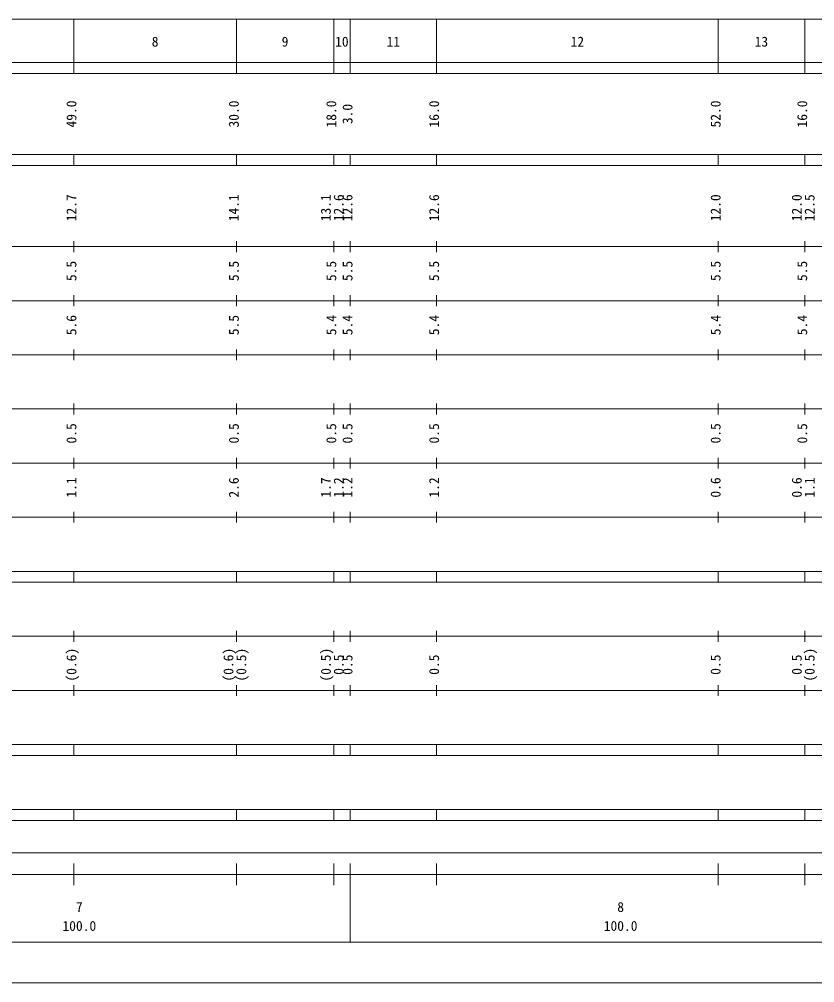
# Model space of a CAD drawing. Units: millimetres on the paper, enlarged 1000 times. Extents: x 40000 to 680000, y 20000 to 380000.
# Drawn here: x 306899 to 453852, y 20000 to 198000 of the extents above; entities that cross this region are included whole.
import ezdxf
from ezdxf.enums import TextEntityAlignment as Align

# ---------------------------------------------------------------- set-up
doc = ezdxf.new("R2010")
doc.units = ezdxf.units.MM
doc.header["$LTSCALE"] = 1000
doc.layers.add('S-SUV', color=9, linetype='Continuous')
doc.layers.add('S-TTL', color=2, linetype='Continuous', lineweight=13)
doc.layers.add('S-TTL-LINE', color=2, linetype='Continuous', lineweight=13)
doc.styles.add('ＭＳ ゴシック', font='')
doc.styles.get('ＭＳ ゴシック').set_extended_font_data('MS Gothic')

msp = doc.modelspace()

# ---------------------------------------------------------------- linework, layer by layer
at = {"layer": 'S-TTL'}
msp.add_line((40000, 20000), (680000, 20000), dxfattribs=at)
at = {"layer": 'S-TTL-LINE'}
for p, q in [((68000, 198000), (579000, 198000)), ((317000, 188000), (317000, 198000)), ((347000, 188000), (347000, 198000)), ((365000, 188000), (365000, 198000)), ((368000, 188000), (368000, 198000)), ((384000, 188000), (384000, 198000)), ((436000, 188000), (436000, 198000)), ((452000, 188000), (452000, 198000)), ((40000, 190000), (579000, 190000)), ((40000, 188000), (579000, 188000)), ((40000, 173000), (579000, 173000)), ((317000, 171000), (317000, 173000)), ((347000, 171000), (347000, 173000)), ((365000, 171000), (365000, 173000)), ((368000, 171000), (368000, 173000)), ((384000, 171000), (384000, 173000)), ((436000, 171000), (436000, 173000)), ((452000, 171000), (452000, 173000)), ((40000, 171000), (579000, 171000)), ((317000, 155000), (317000, 157000)), ((347000, 155000), (347000, 157000)), ((365000, 155000), (365000, 157000)), ((368000, 155000), (368000, 157000)), ((384000, 155000), (384000, 157000)), ((436000, 155000), (436000, 157000)), ((452000, 155000), (452000, 157000)), ((40000, 156000), (579000, 156000)), ((46000, 146000), (579000, 146000)), ((317000, 145000), (317000, 147000)), ((347000, 145000), (347000, 147000)), ((365000, 145000), (365000, 147000)), ((368000, 145000), (368000, 147000)), ((384000, 145000), (384000, 147000)), ((436000, 145000), (436000, 147000)), ((452000, 145000), (452000, 147000)), ((52000, 136000), (579000, 136000)), ((317000, 135000), (317000, 137000)), ((347000, 135000), (347000, 137000)), ((365000, 135000), (365000, 137000)), ((368000, 135000), (368000, 137000)), ((384000, 135000), (384000, 137000)), ((436000, 135000), (436000, 137000)), ((452000, 135000), (452000, 137000)), ((317000, 125000), (317000, 127000)), ((347000, 125000), (347000, 127000)), ((365000, 125000), (365000, 127000)), ((368000, 125000), (368000, 127000)), ((384000, 125000), (384000, 127000)), ((436000, 125000), (436000, 127000)), ((452000, 125000), (452000, 127000)), ((46000, 126000), (579000, 126000)), ((52000, 116000), (579000, 116000)), ((317000, 115000), (317000, 117000)), ((347000, 115000), (347000, 117000)), ((365000, 115000), (365000, 117000)), ((368000, 115000), (368000, 117000)), ((384000, 115000), (384000, 117000)), ((436000, 115000), (436000, 117000)), ((452000, 115000), (452000, 117000)), ((317000, 105000), (317000, 107000)), ((347000, 105000), (347000, 107000)), ((365000, 105000), (365000, 107000)), ((368000, 105000), (368000, 107000)), ((384000, 105000), (384000, 107000)), ((436000, 105000), (436000, 107000)), ((452000, 105000), (452000, 107000)), ((46000, 106000), (579000, 106000)), ((40000, 96000), (579000, 96000)), ((317000, 94000), (317000, 96000)), ((347000, 94000), (347000, 96000)), ((365000, 94000), (365000, 96000)), ((368000, 94000), (368000, 96000)), ((384000, 94000), (384000, 96000)), ((436000, 94000), (436000, 96000)), ((452000, 94000), (452000, 96000)), ((40000, 94000), (579000, 94000)), ((49000, 84000), (579000, 84000)), ((317000, 83000), (317000, 85000)), ((347000, 83000), (347000, 85000)), ((365000, 83000), (365000, 85000)), ((368000, 83000), (368000, 85000)), ((384000, 83000), (384000, 85000)), ((436000, 83000), (436000, 85000)), ((452000, 83000), (452000, 85000)), ((317000, 73000), (317000, 75000)), ((347000, 73000), (347000, 75000)), ((365000, 73000), (365000, 75000)), ((368000, 73000), (368000, 75000)), ((384000, 73000), (384000, 75000)), ((436000, 73000), (436000, 75000)), ((452000, 73000), (452000, 75000)), ((40000, 74000), (579000, 74000)), ((40000, 64000), (579000, 64000)), ((317000, 62000), (317000, 64000)), ((347000, 62000), (347000, 64000)), ((365000, 62000), (365000, 64000)), ((368000, 62000), (368000, 64000)), ((384000, 62000), (384000, 64000)), ((436000, 62000), (436000, 64000)), ((452000, 62000), (452000, 64000)), ((40000, 62000), (579000, 62000)), ((40000, 52000), (579000, 52000)), ((317000, 50000), (317000, 52000)), ((347000, 50000), (347000, 52000)), ((365000, 50000), (365000, 52000)), ((368000, 50000), (368000, 52000)), ((384000, 50000), (384000, 52000)), ((436000, 50000), (436000, 52000)), ((452000, 50000), (452000, 52000)), ((40000, 50000), (579000, 50000)), ((71000, 44000), (565000, 44000)), ((317000, 38000), (317000, 42000)), ((347000, 38000), (347000, 42000)), ((365000, 38000), (365000, 42000)), ((368000, 27500), (368000, 42000)), ((384000, 38000), (384000, 42000)), ((436000, 38000), (436000, 42000)), ((452000, 38000), (452000, 42000)), ((40000, 40000), (579000, 40000)), ((68000, 27500), (579000, 27500))]:
    msp.add_line(p, q, dxfattribs=at)

# ---------------------------------------------------------------- texts
at = {"layer": 'S-SUV', "style": 'ＭＳ ゴシック'}
for s, p in [('8', (331375, 192405)), ('9', (355375, 192405)), ('10', (365250, 192405)), ('11', (374750, 192405)), ('12', (408750, 192405)), ('13', (442750, 192405)), ('7', (317375, 32523)), ('8', (417375, 32523)), ('100.0', (314875, 29033)), ('100.0', (414875, 29033))]:
    msp.add_text(s, height=1833, dxfattribs=at).set_placement(p, align=Align.BOTTOM_LEFT)
for s, p in [('49.0', (318000, 178000)), ('30.0', (348000, 178000)), ('18.0', (366000, 178000)), ('3.0', (369000, 178625)), ('16.0', (385000, 178000)), ('52.0', (437000, 178000)), ('16.0', (453000, 178000)), ('14.1', (348000, 160674)), ('13.1', (365000, 160674)), ('12.7', (318000, 160674)), ('12.6', (367370, 160674)), ('12.6', (369000, 160674)), ('12.6', (385000, 160674)), ('12.0', (437000, 160674)), ('12.0', (452000, 160674)), ('12.5', (454370, 160674)), ('5.5', (318000, 149625)), ('5.5', (348000, 149625)), ('5.5', (366000, 149625)), ('5.5', (369000, 149625)), ('5.5', (385000, 149625)), ('5.5', (437000, 149625)), ('5.5', (453000, 149625)), ('5.6', (318000, 139625)), ('5.5', (348000, 139625)), ('5.4', (366000, 139625)), ('5.4', (369000, 139625)), ('5.4', (385000, 139625)), ('5.4', (437000, 139625)), ('5.4', (453000, 139625)), ('0.5', (318000, 119625)), ('0.5', (348000, 119625)), ('0.5', (366000, 119625)), ('0.5', (369000, 119625)), ('0.5', (385000, 119625)), ('0.5', (437000, 119625)), ('0.5', (453000, 119625)), ('1.1', (318000, 109625)), ('2.6', (348000, 109625)), ('1.7', (365000, 109625)), ('1.2', (367370, 109625)), ('1.2', (369000, 109625)), ('1.2', (385000, 109625)), ('0.6', (437000, 109625)), ('0.6', (452000, 109625)), ('1.1', (454370, 109625)), ('(0.6)', (318000, 75639)), ('(0.6)', (347000, 75639)), ('(0.5)', (349370, 75639)), ('(0.5)', (365000, 75639)), ('0.5', (367370, 76889)), ('0.5', (369000, 76889)), ('0.5', (385000, 76889)), ('0.5', (437000, 76889)), ('0.5', (452000, 76889)), ('(0.5)', (454370, 75639))]:
    msp.add_text(s, height=1833, rotation=90, dxfattribs=at).set_placement(p, align=Align.BOTTOM_LEFT)

doc.saveas('drawing.dxf')
